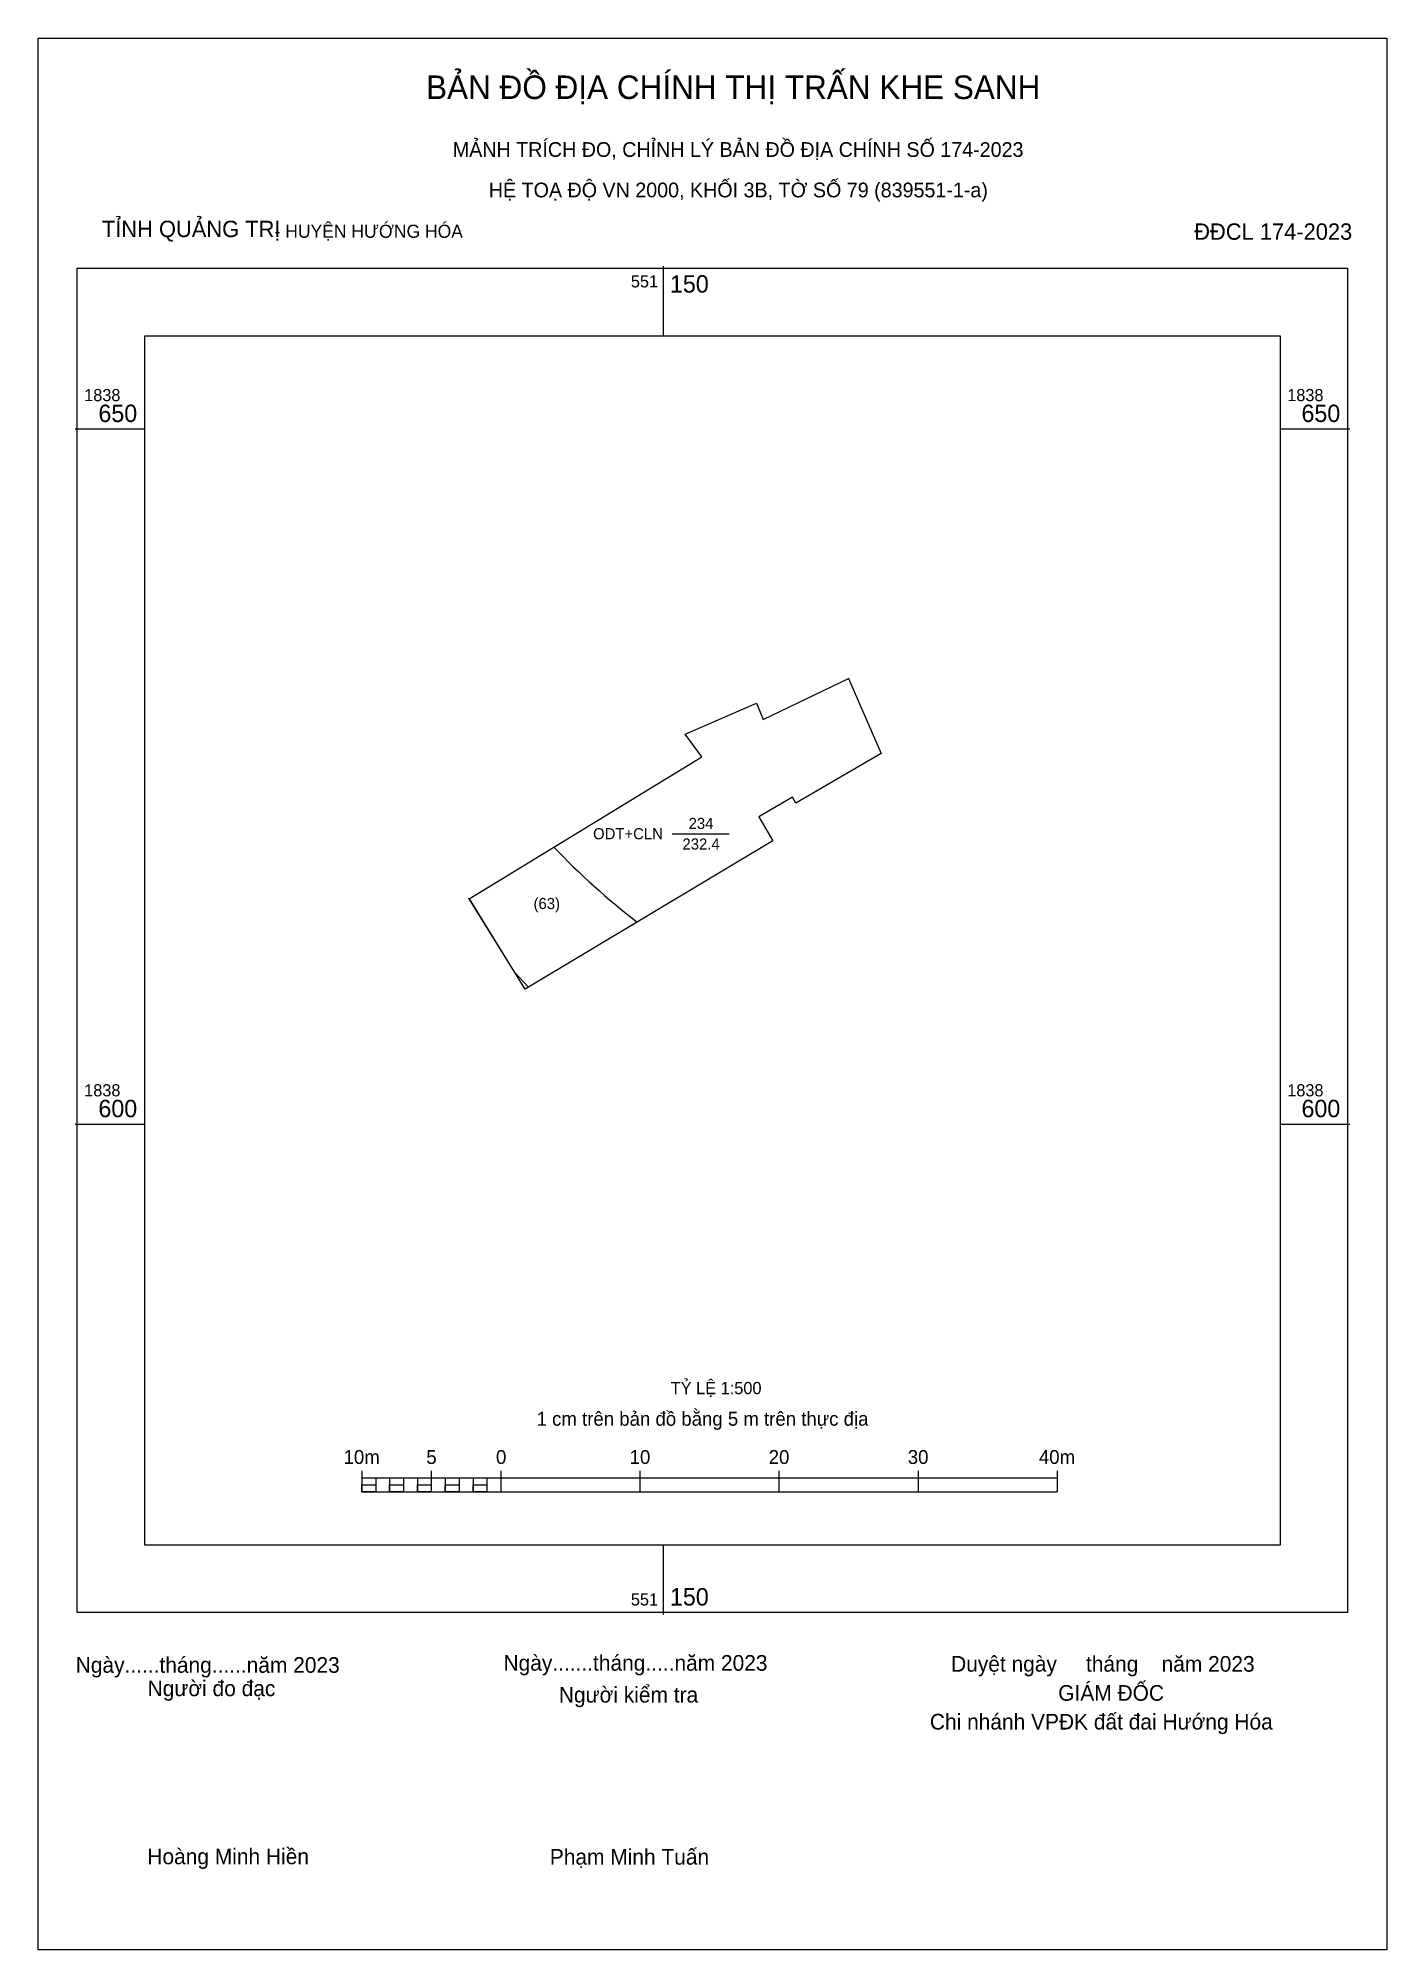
# Model space of a CAD drawing. Extents: x 551105 to 551202, y 1838541 to 1838678.
import ezdxf

# ---------------------------------------------------------------- set-up
doc = ezdxf.new("R2010")
doc.units = 0
for name, color, linetype in [('Level 1', 7, 'Continuous'), ('Level 10', 7, 'Continuous'), ('Level 13', 7, 'Continuous'), ('Level 27', 7, 'Continuous'), ('Level 34', 7, 'Continuous'), ('Level 49', 7, 'Continuous'), ('Level 6', 7, 'Continuous'), ('Level 62', 7, 'Continuous'), ('Level 63', 7, 'Continuous'), ('Level 9', 7, 'Continuous')]:
    doc.layers.add(name, color=color, linetype=linetype)

msp = doc.modelspace()

# ---------------------------------------------------------------- linework, layer by layer
at = {"layer": 'Level 1'}
msp.add_lwpolyline([(551105.07, 1838678.1), (551202.04, 1838678.1), (551202.04, 1838540.62), (551105.07, 1838540.62)], close=True, dxfattribs=at)
at = {"layer": 'Level 10'}
msp.add_lwpolyline([(551163.33, 1838632.06), (551165.68, 1838626.65), (551159.55, 1838623.08), (551159.31, 1838623.51), (551156.9, 1838622.11), (551157.9, 1838620.37), (551140.09, 1838609.71), (551136.05, 1838616.2), (551152.79, 1838626.43), (551151.6, 1838628.05), (551156.72, 1838630.27), (551157.2, 1838629.1)], close=True, dxfattribs=at)
at = {"layer": 'Level 27'}
for p, q in [((551163.33, 1838632.06), (551163.37, 1838632.08)), ((551136.05, 1838616.2), (551136.02, 1838616.24))]:
    msp.add_line(p, q, dxfattribs=at)
at = {"layer": 'Level 34'}
msp.add_arc((551178.33, 1838654.09), 49.75, 223.3585, 232.6584, dxfattribs=at)
at = {"layer": 'Level 49'}
msp.add_line((551139.34, 1838610.91), (551140.32, 1838609.85), dxfattribs=at)
msp.add_lwpolyline([(551136.05, 1838616.2), (551139.25, 1838611.02), (551139.27, 1838610.99), (551139.34, 1838610.91)], dxfattribs=at)
at = {"layer": 'Level 62'}
msp.add_lwpolyline([(551112.73, 1838656.71), (551194.39, 1838656.71), (551194.39, 1838569.73), (551112.73, 1838569.73)], close=True, dxfattribs=at)
at = {"layer": 'Level 63'}
for p, q in [((551150, 1838661.71), (551150, 1838656.71)), ((551107.73, 1838650), (551112.73, 1838650)), ((551194.39, 1838650), (551199.39, 1838650)), ((551107.73, 1838600), (551112.73, 1838600)), ((551194.39, 1838600), (551199.39, 1838600)), ((551128.34, 1838575.06), (551128.34, 1838573.56)), ((551133.34, 1838575.06), (551133.34, 1838573.56)), ((551138.34, 1838575.06), (551138.34, 1838573.56)), ((551148.34, 1838575.06), (551148.34, 1838573.56)), ((551158.34, 1838575.06), (551158.34, 1838573.56)), ((551168.34, 1838575.06), (551168.34, 1838573.56)), ((551178.34, 1838575.06), (551178.34, 1838573.56)), ((551128.34, 1838574.56), (551178.34, 1838574.56)), ((551128.34, 1838573.56), (551178.34, 1838573.56)), ((551129.34, 1838574.56), (551129.34, 1838573.56)), ((551130.34, 1838574.56), (551130.34, 1838573.56)), ((551131.34, 1838574.56), (551131.34, 1838573.56)), ((551132.34, 1838574.56), (551132.34, 1838573.56)), ((551133.34, 1838574.56), (551133.34, 1838573.56)), ((551134.34, 1838574.56), (551134.34, 1838573.56)), ((551135.34, 1838574.56), (551135.34, 1838573.56)), ((551136.34, 1838574.56), (551136.34, 1838573.56)), ((551137.34, 1838574.56), (551137.34, 1838573.56)), ((551138.34, 1838574.56), (551138.34, 1838573.56)), ((551150, 1838569.73), (551150, 1838564.73))]:
    msp.add_line(p, q, dxfattribs=at)
for points in [[(551107.88, 1838661.56), (551199.23, 1838661.56), (551199.23, 1838564.88), (551107.88, 1838564.88)], [(551128.34, 1838574.06), (551129.34, 1838574.06), (551129.34, 1838573.56), (551128.34, 1838573.56)], [(551128.34, 1838574.06), (551129.34, 1838574.06), (551129.34, 1838573.56), (551128.34, 1838573.56)], [(551130.34, 1838574.06), (551131.34, 1838574.06), (551131.34, 1838573.56), (551130.34, 1838573.56)], [(551132.34, 1838574.06), (551133.34, 1838574.06), (551133.34, 1838573.56), (551132.34, 1838573.56)], [(551134.34, 1838574.06), (551135.34, 1838574.06), (551135.34, 1838573.56), (551134.34, 1838573.56)], [(551136.34, 1838574.06), (551137.34, 1838574.06), (551137.34, 1838573.56), (551136.34, 1838573.56)]]:
    msp.add_lwpolyline(points, close=True, dxfattribs=at)
at = {"layer": 'Level 9'}
msp.add_line((551150.66, 1838620.89), (551154.76, 1838620.89), dxfattribs=at)

# ---------------------------------------------------------------- texts
at = {"layer": 'Level 1'}
for s, height, p in [('BẢN ĐỒ ĐỊA CHÍNH THỊ TRẤN KHE SANH', 1.694, (551132.96, 1838673.73)), (' MẢNH TRÍCH ĐO, CHỈNH LÝ BẢN ĐỒ ĐỊA CHÍNH SỐ 174-2023', 1.058, (551134.49, 1838669.57)), ('TỈNH QUẢNG TRỊ', 1.176, (551109.65, 1838663.8)), (' - HUYỆN HƯỚNG HÓA', 0.9405, (551121.72, 1838663.75)), (' ĐĐCL 174-2023', 1.176, (551187.76, 1838663.61)), ('Ngày......tháng......năm 2023', 1.125, (551107.77, 1838560.54)), ('Ngày.......tháng.....năm 2023', 1.125, (551138.53, 1838560.69)), ('  Duyệt ngày     tháng    năm 2023', 1.125, (551169.88, 1838560.62)), ('Người đo đạc', 1.125, (551112.94, 1838558.86)), ('GIÁM ĐỐC', 1.125, (551178.42, 1838558.53)), ('Người kiểm tra', 1.125, (551142.51, 1838558.4)), ('Chi nhánh VPĐK đất đai Hướng Hóa', 1.125, (551169.19, 1838556.46)), ('Hoàng Minh Hiền', 1.125, (551112.92, 1838546.77)), ('Phạm Minh Tuấn', 1.125, (551141.86, 1838546.74))]:
    msp.add_text(s, height=height, dxfattribs=at).set_placement(p)
at = {"layer": 'Level 13'}
for s, p in [('234', (551151.84, 1838621.23)), ('ODT+CLN', (551144.97, 1838620.49)), ('232.4', (551151.4, 1838619.75))]:
    msp.add_text(s, height=0.8, dxfattribs=at).set_placement(p)
at = {"layer": 'Level 6'}
for s, height, p in [(' HỆ TOẠ ĐỘ VN 2000, KHỐI 3B, TỜ SỐ 79 (839551-1-a)', 1.058, (551137.08, 1838666.66)), ('TỶ LỆ 1:500', 0.879, (551150.55, 1838580.58))]:
    msp.add_text(s, height=height, dxfattribs=at).set_placement(p)
at = {"layer": 'Level 63'}
for s, height, p in [('551', 0.875, (551147.69, 1838660.18)), ('150', 1.25, (551150.5, 1838659.81)), ('1838', 0.875, (551108.38, 1838652)), ('1838', 0.875, (551194.89, 1838652)), ('650', 1.25, (551109.4, 1838650.5)), ('650', 1.25, (551195.91, 1838650.5)), ('1838', 0.875, (551108.38, 1838602)), ('1838', 0.875, (551194.89, 1838602)), ('600', 1.25, (551109.4, 1838600.5)), ('600', 1.25, (551195.91, 1838600.5)), ('1 cm trên bản đồ bằng 5 m trên thực địa', 1, (551140.91, 1838578.31)), ('10m', 1, (551127.03, 1838575.56)), ('5', 1, (551132.98, 1838575.56)), ('0', 1, (551137.99, 1838575.56)), ('10', 1, (551147.6, 1838575.56)), ('20', 1, (551157.6, 1838575.56)), ('30', 1, (551167.6, 1838575.56)), ('40m', 1, (551177.03, 1838575.56)), ('551', 0.875, (551147.69, 1838565.38)), ('150', 1.25, (551150.5, 1838565.38))]:
    msp.add_text(s, height=height, dxfattribs=at).set_placement(p)
at = {"layer": 'Level 9'}
msp.add_text('(63)', height=0.8, dxfattribs=at).set_placement((551140.69, 1838615.47))

doc.saveas('drawing.dxf')
